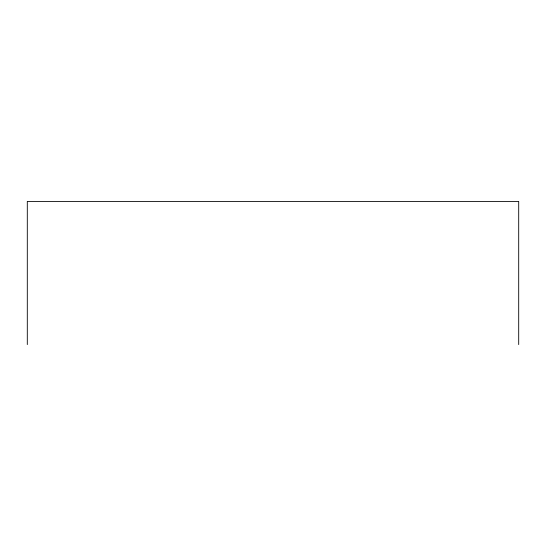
<?xml version="1.0" encoding="UTF-8"?>
<svg xmlns="http://www.w3.org/2000/svg" width="546" height="546" viewBox="0 0 546 546"><rect width="100%" height="100%" fill="white"/><g stroke="black" fill="none" stroke-linecap="round" stroke-linejoin="round"><path stroke-width="0.82" d="M518.7 344.581L518.7 201.419L27.3 201.419L27.3 344.581"/></g></svg>
